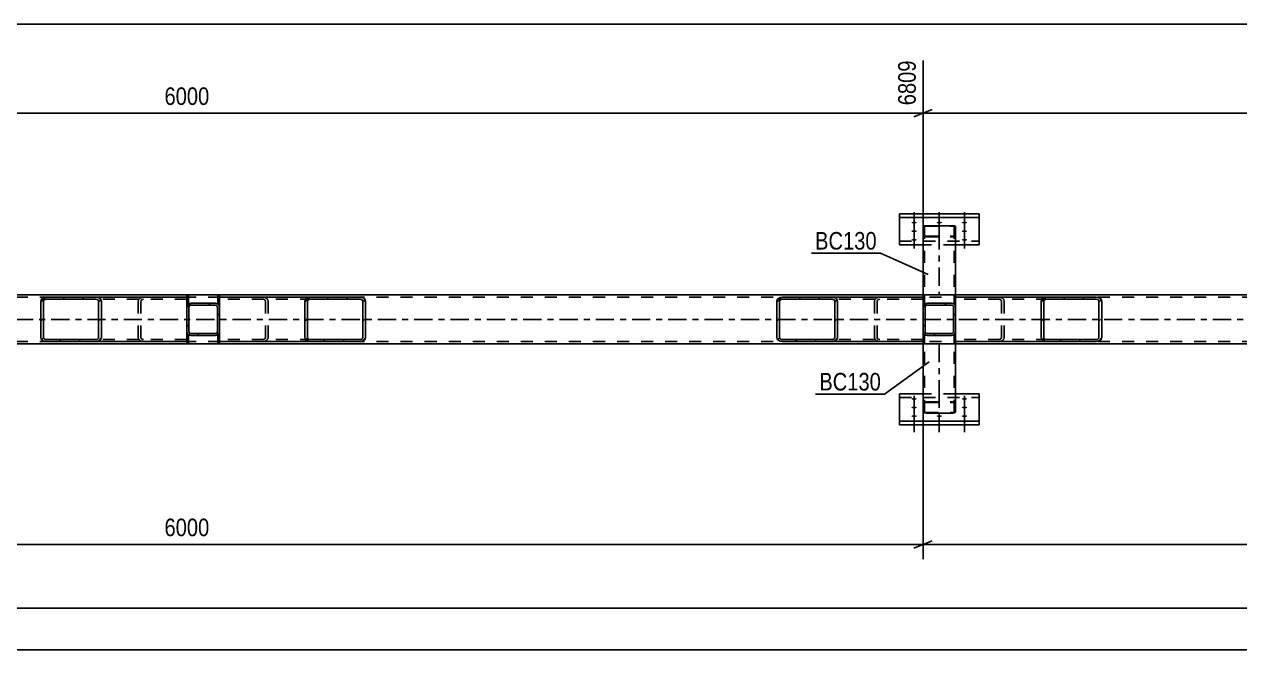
# Model space of a CAD drawing. Header units: millimetres. Extents: x -93 to 748, y -457 to 137.
# Drawn here: x 68.4 to 266.5, y -288.5 to -186.5 of the extents above; entities that cross this region are included whole.
import ezdxf

# ---------------------------------------------------------------- set-up
doc = ezdxf.new("R2010")
doc.units = ezdxf.units.MM
doc.linetypes.add('DXK_LINE_DOT2', pattern=[3.9198, 1.9599, -1.9599])
doc.linetypes.add('DXK_LINE_DOT3', pattern=[5.9187, 2.979, -0.9799, 0.9799, -0.9799])
doc.styles.add('Arial Narrow', font='ARIALN.TTF', dxfattribs={"height": 0.2})

# ---------------------------------------------------------------- blocks, each defined once
blk = doc.blocks.new('Part-761532223-5512 - 5498')
at = {"color": 7, "linetype": 'DXK_LINE_DOT2'}
for p, q in [((676.58, -231.01), (-57.42, -231.01)), ((676.58, -238.21), (-57.42, -238.21))]:
    blk.add_line(p, q, dxfattribs=at)
at = {"color": 2, "linetype": 'Continuous'}
for p, q in [((671.78, -230.61), (-52.62, -230.61)), ((671.78, -238.61), (-52.62, -238.61))]:
    blk.add_line(p, q, dxfattribs=at)
at = {"color": 7, "linetype": 'DXK_LINE_DOT3'}
blk.add_line((-57.42, -234.61), (676.58, -234.61), dxfattribs=at)
blk = doc.blocks.new('Part-761532223-5704 - 5498')
at = {"linetype": 'Continuous'}
h = blk.add_hatch(dxfattribs=at)
h.set_pattern_fill('', scale=0.7, style=0, pattern_type=0)
h.set_pattern_definition([(45, (99.8227, -237.201), (-1.57154, 1.57154), [])])
h.paths.add_polyline_path([(99.58, -237.25), (99.82, -237.2), (100.03, -237.06), (100.17, -236.85), (100.22, -236.61), (100.22, -232.61), (100.17, -232.36), (100.03, -232.16), (99.82, -232.02), (99.58, -231.97), (95.58, -231.97), (95.33, -232.02), (95.13, -232.16), (94.99, -232.36), (94.94, -232.61), (94.94, -236.61), (94.99, -236.85), (95.13, -237.06), (95.33, -237.2), (95.58, -237.25)])
h.paths.add_polyline_path([(95.46, -236.91), (95.35, -236.84), (95.28, -236.73), (95.26, -236.61), (95.26, -232.61), (95.28, -232.49), (95.35, -232.38), (95.46, -232.31), (95.58, -232.29), (99.58, -232.29), (99.7, -232.31), (99.8, -232.38), (99.87, -232.49), (99.9, -232.61), (99.9, -236.61), (99.87, -236.73), (99.8, -236.84), (99.7, -236.91), (99.58, -236.93), (95.58, -236.93)])
at = {"color": 7, "linetype": 'DXK_LINE_DOT2'}
for p, q in [((94.94, -232.61), (94.99, -232.36)), ((94.94, -236.61), (94.94, -232.61)), ((95.28, -232.49), (95.26, -232.61)), ((95.26, -236.61), (95.26, -232.61)), ((95.33, -232.02), (95.58, -231.97)), ((95.58, -232.29), (95.46, -232.31)), ((95.58, -231.97), (99.58, -231.97)), ((95.58, -232.29), (99.58, -232.29)), ((99.58, -231.97), (99.82, -232.02)), ((99.7, -232.31), (99.58, -232.29)), ((99.9, -232.61), (99.87, -232.49)), ((99.9, -236.61), (99.9, -232.61)), ((100.17, -232.36), (100.22, -232.61)), ((100.22, -236.61), (100.22, -232.61)), ((94.99, -236.85), (94.94, -236.61)), ((95.26, -236.61), (95.28, -236.73)), ((95.58, -237.25), (95.33, -237.2)), ((95.46, -236.91), (95.58, -236.93)), ((95.58, -236.93), (99.58, -236.93)), ((95.58, -237.25), (99.58, -237.25)), ((99.58, -236.93), (99.7, -236.91)), ((99.82, -237.2), (99.58, -237.25)), ((99.87, -236.73), (99.9, -236.61)), ((100.22, -236.61), (100.17, -236.85))]:
    blk.add_line(p, q, dxfattribs=at)
at = {"color": 2, "linetype": 'Continuous'}
for p, q in [((94.99, -232.36), (94.94, -232.61)), ((94.94, -236.61), (94.94, -232.61)), ((95.26, -232.61), (95.28, -232.49)), ((95.26, -236.61), (95.26, -232.61)), ((95.58, -231.97), (95.33, -232.02)), ((95.46, -232.31), (95.58, -232.29)), ((95.58, -231.97), (99.58, -231.97)), ((95.58, -232.29), (99.58, -232.29)), ((99.82, -232.02), (99.58, -231.97)), ((99.58, -232.29), (99.7, -232.31)), ((99.87, -232.49), (99.9, -232.61)), ((99.9, -236.61), (99.9, -232.61)), ((100.22, -232.61), (100.17, -232.36)), ((100.22, -236.61), (100.22, -232.61)), ((94.94, -236.61), (94.99, -236.85)), ((95.28, -236.73), (95.26, -236.61)), ((95.33, -237.2), (95.58, -237.25)), ((95.58, -236.93), (95.46, -236.91)), ((95.58, -236.93), (99.58, -236.93)), ((95.58, -237.25), (99.58, -237.25)), ((99.7, -236.91), (99.58, -236.93)), ((99.58, -237.25), (99.82, -237.2)), ((99.9, -236.61), (99.87, -236.73)), ((100.17, -236.85), (100.22, -236.61))]:
    blk.add_line(p, q, dxfattribs=at)
at = {"color": 7, "linetype": 'DXK_LINE_DOT2'}
for centre, radius, start, end in [((95.58, -232.61), 0.64, 112.5, 157.5), ((95.58, -232.61), 0.32, 112.5, 157.5), ((99.58, -232.61), 0.32, 22.5, 67.5), ((99.58, -232.61), 0.64, 22.5, 67.5), ((95.58, -236.61), 0.64, 202.5, 247.5), ((95.58, -236.61), 0.32, 202.5, 247.5), ((99.58, -236.61), 0.32, 292.5, 337.5), ((99.58, -236.61), 0.64, 292.5, 337.5)]:
    blk.add_arc(centre, radius, start, end, dxfattribs=at)
at = {"color": 2, "linetype": 'Continuous'}
for centre, radius, start, end in [((95.58, -232.61), 0.64, 112.5, 157.5), ((95.58, -232.61), 0.32, 112.5, 157.5), ((99.58, -232.61), 0.32, 22.5, 67.5), ((99.58, -232.61), 0.64, 22.5, 67.5), ((95.58, -236.61), 0.64, 202.5, 247.5), ((95.58, -236.61), 0.32, 202.5, 247.5), ((99.58, -236.61), 0.32, 292.5, 337.5), ((99.58, -236.61), 0.64, 292.5, 337.5)]:
    blk.add_arc(centre, radius, start, end, dxfattribs=at)
blk = doc.blocks.new('Part-761532223-5741 - 5498')
at = {"color": 2, "linetype": 'Continuous'}
for p, q in [((94.94, -231.97), (94.94, -230.77)), ((94.94, -230.77), (95.18, -230.77)), ((95.18, -230.77), (95.18, -231.97)), ((95.18, -231.97), (95.18, -230.77)), ((95.18, -231.97), (94.94, -231.97))]:
    blk.add_line(p, q, dxfattribs=at)
at = {"color": 7, "linetype": 'DXK_LINE_DOT2'}
for p, q in [((94.94, -231.97), (94.94, -230.77)), ((95.18, -230.77), (95.18, -230.77)), ((95.18, -231.97), (95.18, -231.97))]:
    blk.add_line(p, q, dxfattribs=at)
blk = doc.blocks.new('Part-761532223-5735 - 5498')
at = {"color": 2, "linetype": 'Continuous'}
for p, q in [((214.94, -231.97), (214.94, -230.77)), ((214.94, -230.77), (215.18, -230.77)), ((215.18, -230.77), (215.18, -231.97)), ((215.18, -231.97), (215.18, -230.77)), ((215.18, -231.97), (214.94, -231.97))]:
    blk.add_line(p, q, dxfattribs=at)
at = {"color": 7, "linetype": 'DXK_LINE_DOT2'}
for p, q in [((214.94, -231.97), (214.94, -230.77)), ((215.18, -230.77), (215.18, -230.77)), ((215.18, -231.97), (215.18, -231.97))]:
    blk.add_line(p, q, dxfattribs=at)
blk = doc.blocks.new('Part-761532223-5757 - 5498')
at = {"color": 2, "linetype": 'Continuous'}
for p, q in [((219.98, -230.77), (219.98, -230.77)), ((220.22, -230.77), (219.98, -230.77)), ((219.98, -231.97), (219.98, -230.77)), ((220.22, -230.77), (220.22, -230.77)), ((220.22, -230.77), (220.22, -231.97)), ((219.98, -231.97), (219.98, -231.97)), ((220.22, -231.97), (219.98, -231.97)), ((220.22, -231.97), (220.22, -231.97))]:
    blk.add_line(p, q, dxfattribs=at)
at = {"color": 7, "linetype": 'DXK_LINE_DOT2'}
for p, q in [((219.98, -231.97), (219.98, -230.77)), ((220.22, -230.77), (220.22, -231.97))]:
    blk.add_line(p, q, dxfattribs=at)
blk = doc.blocks.new('Part-761532223-5743 - 5498')
at = {"color": 2, "linetype": 'Continuous'}
for p, q in [((99.98, -237.25), (99.98, -237.25)), ((99.98, -238.45), (99.98, -237.25)), ((100.22, -237.25), (99.98, -237.25)), ((100.22, -237.25), (100.22, -237.25)), ((100.22, -237.25), (100.22, -238.45)), ((99.98, -238.45), (99.98, -238.45)), ((99.98, -238.45), (100.22, -238.45)), ((100.22, -238.45), (100.22, -238.45))]:
    blk.add_line(p, q, dxfattribs=at)
at = {"color": 7, "linetype": 'DXK_LINE_DOT2'}
for p, q in [((99.98, -238.45), (99.98, -237.25)), ((100.22, -238.45), (100.22, -237.25))]:
    blk.add_line(p, q, dxfattribs=at)
blk = doc.blocks.new('Part-761532223-5698 - 5498')
at = {"color": 2, "linetype": 'Continuous'}
for p, q in [((214.94, -249.72), (214.94, -238.61)), ((220.22, -238.61), (220.22, -249.72)), ((214.97, -249.78), (214.94, -249.72)), ((215.08, -249.84), (214.97, -249.78)), ((215.23, -249.87), (215.08, -249.84)), ((215.42, -249.89), (215.23, -249.87)), ((215.42, -249.89), (219.74, -249.89)), ((219.92, -249.87), (219.74, -249.89)), ((220.08, -249.84), (219.92, -249.87)), ((220.18, -249.78), (220.08, -249.84)), ((220.22, -249.72), (220.18, -249.78))]:
    blk.add_line(p, q, dxfattribs=at)
at = {"color": 7, "linetype": 'DXK_LINE_DOT2'}
for p, q in [((214.94, -238.61), (220.22, -238.61)), ((215.18, -249.72), (215.18, -238.61)), ((219.98, -249.72), (219.98, -238.61)), ((214.94, -248.24), (214.97, -248.18)), ((214.97, -248.18), (215.08, -248.13)), ((215.08, -248.13), (215.23, -248.09)), ((215.2, -248.21), (215.18, -248.24)), ((215.25, -248.19), (215.2, -248.21)), ((215.23, -248.09), (215.42, -248.08)), ((215.33, -248.17), (215.25, -248.19)), ((215.42, -248.16), (215.33, -248.17)), ((215.42, -248.08), (219.74, -248.08)), ((215.42, -248.16), (219.74, -248.16)), ((219.74, -248.08), (219.92, -248.09)), ((219.83, -248.17), (219.74, -248.16)), ((219.91, -248.19), (219.83, -248.17)), ((219.91, -248.19), (219.92, -248.19)), ((219.92, -248.09), (220.08, -248.13)), ((219.92, -248.19), (219.96, -248.21)), ((219.98, -248.24), (219.96, -248.21)), ((220.08, -248.13), (220.18, -248.18)), ((220.18, -248.18), (220.22, -248.24)), ((215.18, -249.72), (215.2, -249.75)), ((215.2, -249.75), (215.25, -249.78)), ((215.25, -249.78), (215.33, -249.8)), ((215.33, -249.8), (215.42, -249.8)), ((215.42, -249.8), (219.74, -249.8)), ((219.74, -249.8), (219.83, -249.8)), ((219.83, -249.8), (219.91, -249.78)), ((219.91, -249.78), (219.96, -249.75)), ((219.96, -249.75), (219.98, -249.72))]:
    blk.add_line(p, q, dxfattribs=at)
at = {"color": 7, "linetype": 'DXK_LINE_DOT3'}
blk.add_line((217.58, -238.61), (217.58, -248.98), dxfattribs=at)
blk = doc.blocks.new('Part-761532223-5634 - 5498')
at = {"color": 2, "linetype": 'Continuous'}
for p, q in [((211.08, -217.41), (224.08, -217.41)), ((211.08, -217.41), (211.08, -222.46)), ((224.08, -217.41), (224.08, -222.46)), ((211.08, -218.01), (224.08, -218.01)), ((214.94, -222.46), (211.08, -222.46)), ((224.08, -222.46), (220.22, -222.46))]:
    blk.add_line(p, q, dxfattribs=at)
at = {"color": 7, "linetype": 'DXK_LINE_DOT2'}
for p, q in [((211.08, -221.86), (224.08, -221.86)), ((214.97, -222.46), (214.94, -222.46)), ((220.22, -222.46), (214.97, -222.46))]:
    blk.add_line(p, q, dxfattribs=at)
blk = doc.blocks.new('Part-761532223-5641 - 5498')
at = {"color": 2, "linetype": 'Continuous'}
for p, q in [((211.08, -251.81), (211.08, -246.76)), ((214.94, -246.76), (211.08, -246.76)), ((224.08, -246.76), (220.22, -246.76)), ((224.08, -251.81), (224.08, -246.76)), ((211.08, -251.21), (224.08, -251.21)), ((211.08, -251.81), (224.08, -251.81))]:
    blk.add_line(p, q, dxfattribs=at)
at = {"color": 7, "linetype": 'DXK_LINE_DOT2'}
for p, q in [((211.08, -247.36), (224.08, -247.36)), ((214.97, -246.76), (214.94, -246.76)), ((220.22, -246.76), (214.97, -246.76))]:
    blk.add_line(p, q, dxfattribs=at)
blk = doc.blocks.new('Part-761532223-5663 - 5498')
at = {"color": 2, "linetype": 'Continuous'}
for p, q in [((214.94, -219.5), (214.97, -219.43)), ((214.94, -219.5), (214.94, -230.61)), ((214.97, -219.43), (215.08, -219.38)), ((215.08, -219.38), (215.23, -219.35)), ((215.23, -219.35), (215.42, -219.33)), ((215.42, -219.33), (219.74, -219.33)), ((219.74, -219.33), (219.92, -219.35)), ((219.92, -219.35), (220.08, -219.38)), ((220.08, -219.38), (220.18, -219.43)), ((220.18, -219.43), (220.22, -219.5)), ((220.22, -219.5), (220.22, -230.61))]:
    blk.add_line(p, q, dxfattribs=at)
at = {"color": 7, "linetype": 'DXK_LINE_DOT2'}
for p, q in [((215.2, -219.47), (215.18, -219.5)), ((215.18, -219.5), (215.18, -230.61)), ((215.25, -219.44), (215.2, -219.47)), ((215.33, -219.42), (215.25, -219.44)), ((215.42, -219.42), (215.33, -219.42)), ((215.42, -219.42), (219.74, -219.42)), ((219.83, -219.42), (219.74, -219.42)), ((219.91, -219.44), (219.83, -219.42)), ((219.96, -219.47), (219.91, -219.44)), ((219.98, -219.5), (219.96, -219.47)), ((219.98, -219.5), (219.98, -230.61)), ((214.97, -221.04), (214.94, -220.98)), ((215.08, -221.09), (214.97, -221.04)), ((215.23, -221.13), (215.08, -221.09)), ((215.18, -220.98), (215.2, -221.01)), ((215.2, -221.01), (215.25, -221.03)), ((215.42, -221.14), (215.23, -221.13)), ((215.25, -221.03), (215.33, -221.05)), ((215.33, -221.05), (215.42, -221.06)), ((215.42, -221.06), (219.74, -221.06)), ((215.42, -221.14), (219.74, -221.14)), ((219.74, -221.06), (219.83, -221.05)), ((219.92, -221.13), (219.74, -221.14)), ((219.83, -221.05), (219.91, -221.03)), ((219.91, -221.03), (219.92, -221.03)), ((219.92, -221.03), (219.96, -221.01)), ((220.08, -221.09), (219.92, -221.13)), ((219.96, -221.01), (219.98, -220.98)), ((220.18, -221.04), (220.08, -221.09)), ((220.22, -220.98), (220.18, -221.04)), ((220.22, -230.61), (214.94, -230.61))]:
    blk.add_line(p, q, dxfattribs=at)
at = {"color": 7, "linetype": 'DXK_LINE_DOT3'}
blk.add_line((217.58, -220.24), (217.58, -230.61), dxfattribs=at)
blk = doc.blocks.new('Part-761532223-5687 - 5498')
at = {"linetype": 'Continuous'}
h = blk.add_hatch(dxfattribs=at)
h.set_pattern_fill('', scale=0.7, style=0, pattern_type=0)
h.set_pattern_definition([(45, (200.449, -238.161), (-1.57154, 1.57154), [])])
h.paths.add_polyline_path([(200.11, -238.21), (200.45, -238.16), (200.73, -238.02), (200.92, -237.81), (200.99, -237.57), (200.99, -231.65), (200.92, -231.4), (200.73, -231.2), (200.45, -231.06), (200.11, -231.01), (191.99, -231.01), (191.65, -231.06), (191.36, -231.2), (191.17, -231.4), (191.11, -231.65), (191.11, -237.57), (191.17, -237.81), (191.36, -238.02), (191.65, -238.16), (191.99, -238.21)])
h.paths.add_polyline_path([(191.82, -237.87), (191.68, -237.8), (191.58, -237.69), (191.55, -237.57), (191.55, -231.65), (191.58, -231.53), (191.68, -231.42), (191.82, -231.35), (191.99, -231.33), (200.11, -231.33), (200.28, -231.35), (200.42, -231.42), (200.52, -231.53), (200.55, -231.65), (200.55, -237.57), (200.52, -237.69), (200.42, -237.8), (200.28, -237.87), (200.11, -237.89), (191.99, -237.89)])
at = {"color": 2, "linetype": 'Continuous'}
for p, q in [((191.17, -231.4), (191.11, -231.65)), ((191.11, -237.57), (191.11, -231.65)), ((191.55, -231.65), (191.58, -231.53)), ((191.55, -237.57), (191.55, -231.65)), ((191.99, -231.01), (191.65, -231.06)), ((191.82, -231.35), (191.99, -231.33)), ((191.99, -231.01), (200.11, -231.01)), ((191.99, -231.33), (200.11, -231.33)), ((200.11, -231.01), (214.94, -231.01)), ((200.45, -231.06), (200.11, -231.01)), ((200.11, -231.33), (200.28, -231.35)), ((200.52, -231.53), (200.55, -231.65)), ((200.55, -237.57), (200.55, -231.65)), ((200.99, -231.65), (200.92, -231.4)), ((200.99, -237.57), (200.99, -231.65)), ((214.94, -231.97), (214.94, -232.61)), ((191.11, -237.57), (191.17, -237.81)), ((191.58, -237.69), (191.55, -237.57)), ((200.55, -237.57), (200.52, -237.69)), ((200.92, -237.81), (200.99, -237.57)), ((214.94, -236.61), (214.94, -237.25)), ((191.65, -238.16), (191.99, -238.21)), ((191.99, -237.89), (191.82, -237.87)), ((191.99, -237.89), (200.11, -237.89)), ((191.99, -238.21), (200.11, -238.21)), ((200.28, -237.87), (200.11, -237.89)), ((200.11, -238.21), (200.45, -238.16)), ((214.94, -238.21), (200.11, -238.21))]:
    blk.add_line(p, q, dxfattribs=at)
at = {"color": 7, "linetype": 'DXK_LINE_DOT2'}
for p, q in [((200.11, -231.01), (191.99, -231.01)), ((214.94, -231.33), (191.99, -231.33)), ((206.99, -231.65), (207.06, -231.4)), ((206.99, -237.57), (206.99, -231.65)), ((207.47, -231.53), (207.43, -231.65)), ((207.43, -237.57), (207.43, -231.65)), ((207.54, -231.06), (207.87, -231.01)), ((207.87, -231.33), (207.7, -231.35)), ((214.94, -231.01), (214.94, -231.97)), ((214.94, -232.61), (214.94, -236.61)), ((207.06, -237.81), (206.99, -237.57)), ((207.43, -237.57), (207.47, -237.69)), ((214.94, -237.57), (214.94, -237.25)), ((214.94, -238.21), (214.94, -237.57)), ((214.94, -237.89), (191.99, -237.89)), ((200.11, -238.21), (191.99, -238.21)), ((207.87, -238.21), (207.54, -238.16)), ((207.7, -237.87), (207.87, -237.89))]:
    blk.add_line(p, q, dxfattribs=at)
at = {"color": 2, "linetype": 'Continuous'}
for centre, radius, start, end in [((191.85, -231.83), 0.802, 104.5547, 147.5896), ((191.92, -231.74), 0.401, 104.5547, 147.5896), ((200.18, -231.74), 0.401, 32.4104, 75.4453), ((200.25, -231.83), 0.802, 32.4104, 75.4453), ((191.92, -237.48), 0.401, 212.4104, 255.4453), ((200.18, -237.48), 0.401, 284.5547, 327.5896), ((191.85, -237.38), 0.802, 212.4104, 255.4453), ((200.25, -237.38), 0.802, 284.5547, 327.5896)]:
    blk.add_arc(centre, radius, start, end, dxfattribs=at)
at = {"color": 7, "linetype": 'DXK_LINE_DOT2'}
for centre, radius, start, end in [((207.74, -231.83), 0.802, 104.5547, 147.5896), ((207.8, -231.74), 0.401, 104.5547, 147.5896), ((207.8, -237.48), 0.401, 212.4104, 255.4453), ((207.74, -237.38), 0.802, 212.4104, 255.4453)]:
    blk.add_arc(centre, radius, start, end, dxfattribs=at)
blk = doc.blocks.new('Part-761532223-5688 - 5498')
at = {"linetype": 'Continuous'}
h = blk.add_hatch(dxfattribs=at)
h.set_pattern_fill('', scale=0.7, style=0, pattern_type=0)
h.set_pattern_definition([(45, (80.449, -238.161), (-1.57154, 1.57154), [])])
h.paths.add_polyline_path([(80.11, -238.21), (80.45, -238.16), (80.73, -238.02), (80.92, -237.81), (80.99, -237.57), (80.99, -231.65), (80.92, -231.4), (80.73, -231.2), (80.45, -231.06), (80.11, -231.01), (71.99, -231.01), (71.65, -231.06), (71.36, -231.2), (71.17, -231.4), (71.11, -231.65), (71.11, -237.57), (71.17, -237.81), (71.36, -238.02), (71.65, -238.16), (71.99, -238.21)])
h.paths.add_polyline_path([(71.82, -237.87), (71.68, -237.8), (71.58, -237.69), (71.55, -237.57), (71.55, -231.65), (71.58, -231.53), (71.68, -231.42), (71.82, -231.35), (71.99, -231.33), (80.11, -231.33), (80.28, -231.35), (80.42, -231.42), (80.52, -231.53), (80.55, -231.65), (80.55, -237.57), (80.52, -237.69), (80.42, -237.8), (80.28, -237.87), (80.11, -237.89), (71.99, -237.89)])
at = {"color": 2, "linetype": 'Continuous'}
for p, q in [((71.17, -231.4), (71.11, -231.65)), ((71.11, -237.57), (71.11, -231.65)), ((71.55, -231.65), (71.58, -231.53)), ((71.55, -237.57), (71.55, -231.65)), ((71.99, -231.01), (71.65, -231.06)), ((71.82, -231.35), (71.99, -231.33)), ((71.99, -231.01), (80.11, -231.01)), ((71.99, -231.33), (80.11, -231.33)), ((80.11, -231.01), (94.94, -231.01)), ((80.45, -231.06), (80.11, -231.01)), ((80.11, -231.33), (80.28, -231.35)), ((80.52, -231.53), (80.55, -231.65)), ((80.55, -237.57), (80.55, -231.65)), ((80.99, -231.65), (80.92, -231.4)), ((80.99, -237.57), (80.99, -231.65)), ((94.94, -231.97), (94.94, -232.61)), ((71.11, -237.57), (71.17, -237.81)), ((71.58, -237.69), (71.55, -237.57)), ((80.55, -237.57), (80.52, -237.69)), ((80.92, -237.81), (80.99, -237.57)), ((94.94, -237.25), (94.94, -236.61)), ((71.65, -238.16), (71.99, -238.21)), ((71.99, -237.89), (71.82, -237.87)), ((71.99, -237.89), (80.11, -237.89)), ((71.99, -238.21), (80.11, -238.21)), ((80.28, -237.87), (80.11, -237.89)), ((80.11, -238.21), (80.45, -238.16)), ((94.94, -238.21), (80.11, -238.21))]:
    blk.add_line(p, q, dxfattribs=at)
at = {"color": 7, "linetype": 'DXK_LINE_DOT2'}
for p, q in [((80.11, -231.01), (71.99, -231.01)), ((94.94, -231.33), (71.99, -231.33)), ((86.99, -231.65), (87.06, -231.4)), ((86.99, -237.57), (86.99, -231.65)), ((87.47, -231.53), (87.43, -231.65)), ((87.43, -237.57), (87.43, -231.65)), ((87.54, -231.06), (87.87, -231.01)), ((87.87, -231.33), (87.7, -231.35)), ((94.94, -231.01), (94.94, -231.97)), ((94.94, -236.61), (94.94, -232.61)), ((87.06, -237.81), (86.99, -237.57)), ((87.43, -237.57), (87.47, -237.69)), ((94.94, -237.57), (94.94, -237.25)), ((94.94, -238.21), (94.94, -237.57)), ((94.94, -237.89), (71.99, -237.89)), ((80.11, -238.21), (71.99, -238.21)), ((87.87, -238.21), (87.54, -238.16)), ((87.7, -237.87), (87.87, -237.89))]:
    blk.add_line(p, q, dxfattribs=at)
at = {"color": 2, "linetype": 'Continuous'}
for centre, radius, start, end in [((71.85, -231.83), 0.802, 104.5547, 147.5896), ((71.92, -231.74), 0.401, 104.5547, 147.5896), ((80.18, -231.74), 0.401, 32.4104, 75.4453), ((80.25, -231.83), 0.802, 32.4104, 75.4453), ((71.92, -237.48), 0.401, 212.4104, 255.4453), ((80.18, -237.48), 0.401, 284.5547, 327.5896), ((71.85, -237.38), 0.802, 212.4104, 255.4453), ((80.25, -237.38), 0.802, 284.5547, 327.5896)]:
    blk.add_arc(centre, radius, start, end, dxfattribs=at)
at = {"color": 7, "linetype": 'DXK_LINE_DOT2'}
for centre, radius, start, end in [((87.74, -231.83), 0.802, 104.5547, 147.5896), ((87.8, -231.74), 0.401, 104.5547, 147.5896), ((87.8, -237.48), 0.401, 212.4104, 255.4453), ((87.74, -237.38), 0.802, 212.4104, 255.4453)]:
    blk.add_arc(centre, radius, start, end, dxfattribs=at)
blk = doc.blocks.new('Part-761532223-5703 - 5498')
at = {"linetype": 'Continuous'}
h = blk.add_hatch(dxfattribs=at)
h.set_pattern_fill('', scale=0.7, style=0, pattern_type=0)
h.set_pattern_definition([(45, (219.8227, -237.201), (-1.57154, 1.57154), [])])
h.paths.add_polyline_path([(219.58, -237.25), (219.82, -237.2), (220.03, -237.06), (220.17, -236.85), (220.22, -236.61), (220.22, -232.61), (220.17, -232.36), (220.03, -232.16), (219.82, -232.02), (219.58, -231.97), (215.58, -231.97), (215.33, -232.02), (215.13, -232.16), (214.99, -232.36), (214.94, -232.61), (214.94, -236.61), (214.99, -236.85), (215.13, -237.06), (215.33, -237.2), (215.58, -237.25)])
h.paths.add_polyline_path([(215.46, -236.91), (215.35, -236.84), (215.28, -236.73), (215.26, -236.61), (215.26, -232.61), (215.28, -232.49), (215.35, -232.38), (215.46, -232.31), (215.58, -232.29), (219.58, -232.29), (219.7, -232.31), (219.8, -232.38), (219.87, -232.49), (219.9, -232.61), (219.9, -236.61), (219.87, -236.73), (219.8, -236.84), (219.7, -236.91), (219.58, -236.93), (215.58, -236.93)])
at = {"color": 7, "linetype": 'DXK_LINE_DOT2'}
for p, q in [((214.94, -232.61), (214.99, -232.36)), ((214.94, -236.61), (214.94, -232.61)), ((215.28, -232.49), (215.26, -232.61)), ((215.26, -236.61), (215.26, -232.61)), ((215.33, -232.02), (215.58, -231.97)), ((215.58, -232.29), (215.46, -232.31)), ((215.58, -231.97), (219.58, -231.97)), ((215.58, -232.29), (219.58, -232.29)), ((219.58, -231.97), (219.82, -232.02)), ((219.7, -232.31), (219.58, -232.29)), ((219.9, -232.61), (219.87, -232.49)), ((219.9, -236.61), (219.9, -232.61)), ((220.17, -232.36), (220.22, -232.61)), ((220.22, -236.61), (220.22, -232.61)), ((214.99, -236.85), (214.94, -236.61)), ((215.26, -236.61), (215.28, -236.73)), ((215.58, -237.25), (215.33, -237.2)), ((215.46, -236.91), (215.58, -236.93)), ((215.58, -236.93), (219.58, -236.93)), ((215.58, -237.25), (219.58, -237.25)), ((219.58, -236.93), (219.7, -236.91)), ((219.82, -237.2), (219.58, -237.25)), ((219.87, -236.73), (219.9, -236.61)), ((220.22, -236.61), (220.17, -236.85))]:
    blk.add_line(p, q, dxfattribs=at)
at = {"color": 2, "linetype": 'Continuous'}
for p, q in [((214.99, -232.36), (214.94, -232.61)), ((214.94, -236.61), (214.94, -232.61)), ((215.26, -232.61), (215.28, -232.49)), ((215.26, -236.61), (215.26, -232.61)), ((215.58, -231.97), (215.33, -232.02)), ((215.46, -232.31), (215.58, -232.29)), ((215.58, -231.97), (219.58, -231.97)), ((215.58, -232.29), (219.58, -232.29)), ((219.82, -232.02), (219.58, -231.97)), ((219.58, -232.29), (219.7, -232.31)), ((219.87, -232.49), (219.9, -232.61)), ((219.9, -236.61), (219.9, -232.61)), ((220.22, -232.61), (220.17, -232.36)), ((220.22, -236.61), (220.22, -232.61)), ((214.94, -236.61), (214.99, -236.85)), ((215.28, -236.73), (215.26, -236.61)), ((215.33, -237.2), (215.58, -237.25)), ((215.58, -236.93), (215.46, -236.91)), ((215.58, -236.93), (219.58, -236.93)), ((215.58, -237.25), (219.58, -237.25)), ((219.7, -236.91), (219.58, -236.93)), ((219.58, -237.25), (219.82, -237.2)), ((219.9, -236.61), (219.87, -236.73)), ((220.17, -236.85), (220.22, -236.61))]:
    blk.add_line(p, q, dxfattribs=at)
at = {"color": 7, "linetype": 'DXK_LINE_DOT2'}
for centre, radius, start, end in [((215.58, -232.61), 0.64, 112.5, 157.5), ((215.58, -232.61), 0.32, 112.5, 157.5), ((219.58, -232.61), 0.32, 22.5, 67.5), ((219.58, -232.61), 0.64, 22.5, 67.5), ((215.58, -236.61), 0.64, 202.5, 247.5), ((215.58, -236.61), 0.32, 202.5, 247.5), ((219.58, -236.61), 0.32, 292.5, 337.5), ((219.58, -236.61), 0.64, 292.5, 337.5)]:
    blk.add_arc(centre, radius, start, end, dxfattribs=at)
at = {"color": 2, "linetype": 'Continuous'}
for centre, radius, start, end in [((215.58, -232.61), 0.64, 112.5, 157.5), ((215.58, -232.61), 0.32, 112.5, 157.5), ((219.58, -232.61), 0.32, 22.5, 67.5), ((219.58, -232.61), 0.64, 22.5, 67.5), ((215.58, -236.61), 0.64, 202.5, 247.5), ((215.58, -236.61), 0.32, 202.5, 247.5), ((219.58, -236.61), 0.32, 292.5, 337.5), ((219.58, -236.61), 0.64, 292.5, 337.5)]:
    blk.add_arc(centre, radius, start, end, dxfattribs=at)
blk = doc.blocks.new('Part-761532223-5712 - 5498')
at = {"linetype": 'Continuous'}
h = blk.add_hatch(dxfattribs=at)
h.set_pattern_fill('', scale=0.7, style=0, pattern_type=0)
h.set_pattern_definition([(45, (243.5056, -238.161), (-1.57154, 1.57154), [])])
h.paths.add_polyline_path([(243.17, -238.21), (243.51, -238.16), (243.79, -238.02), (243.98, -237.81), (244.05, -237.57), (244.05, -231.65), (243.98, -231.4), (243.79, -231.2), (243.51, -231.06), (243.17, -231.01), (235.04, -231.01), (234.71, -231.06), (234.42, -231.2), (234.23, -231.4), (234.16, -231.65), (234.16, -237.57), (234.23, -237.81), (234.42, -238.02), (234.71, -238.16), (235.04, -238.21)])
h.paths.add_polyline_path([(234.87, -237.87), (234.73, -237.8), (234.64, -237.69), (234.6, -237.57), (234.6, -231.65), (234.64, -231.53), (234.73, -231.42), (234.87, -231.35), (235.04, -231.33), (243.17, -231.33), (243.34, -231.35), (243.48, -231.42), (243.58, -231.53), (243.61, -231.65), (243.61, -237.57), (243.58, -237.69), (243.48, -237.8), (243.34, -237.87), (243.17, -237.89), (235.04, -237.89)])
at = {"color": 2, "linetype": 'Continuous'}
for p, q in [((235.04, -231.01), (220.22, -231.01)), ((234.23, -231.4), (234.16, -231.65)), ((234.16, -237.57), (234.16, -231.65)), ((234.6, -231.65), (234.64, -231.53)), ((234.6, -237.57), (234.6, -231.65)), ((235.04, -231.01), (234.71, -231.06)), ((234.87, -231.35), (235.04, -231.33)), ((235.04, -231.01), (243.17, -231.01)), ((235.04, -231.33), (243.17, -231.33)), ((243.51, -231.06), (243.17, -231.01)), ((243.17, -231.33), (243.34, -231.35)), ((243.58, -231.53), (243.61, -231.65)), ((243.61, -237.57), (243.61, -231.65)), ((244.05, -231.65), (243.98, -231.4)), ((244.05, -237.57), (244.05, -231.65)), ((220.22, -231.97), (220.22, -232.61)), ((220.22, -237.25), (220.22, -236.61)), ((234.16, -237.57), (234.23, -237.81)), ((234.64, -237.69), (234.6, -237.57)), ((243.61, -237.57), (243.58, -237.69)), ((243.98, -237.81), (244.05, -237.57)), ((235.04, -238.21), (220.22, -238.21)), ((234.71, -238.16), (235.04, -238.21)), ((235.04, -237.89), (234.87, -237.87)), ((235.04, -237.89), (243.17, -237.89)), ((235.04, -238.21), (243.17, -238.21)), ((243.34, -237.87), (243.17, -237.89)), ((243.17, -238.21), (243.51, -238.16))]:
    blk.add_line(p, q, dxfattribs=at)
at = {"color": 7, "linetype": 'DXK_LINE_DOT2'}
for p, q in [((220.22, -231.01), (220.22, -231.97)), ((243.17, -231.33), (220.22, -231.33)), ((227.28, -231.01), (227.62, -231.06)), ((227.45, -231.35), (227.28, -231.33)), ((227.72, -231.65), (227.69, -231.53)), ((227.72, -237.57), (227.72, -231.65)), ((228.1, -231.4), (228.16, -231.65)), ((228.16, -237.57), (228.16, -231.65)), ((243.17, -231.01), (235.04, -231.01)), ((220.22, -232.61), (220.22, -236.61)), ((220.22, -237.57), (220.22, -237.25)), ((220.22, -238.21), (220.22, -237.57)), ((227.69, -237.69), (227.72, -237.57)), ((228.16, -237.57), (228.1, -237.81)), ((243.17, -237.89), (220.22, -237.89)), ((227.28, -237.89), (227.45, -237.87)), ((227.62, -238.16), (227.28, -238.21)), ((243.17, -238.21), (235.04, -238.21))]:
    blk.add_line(p, q, dxfattribs=at)
for centre, radius, start, end in [((227.35, -231.74), 0.401, 32.4104, 75.4453), ((227.42, -231.83), 0.802, 32.4104, 75.4453), ((227.35, -237.48), 0.401, 284.5547, 327.5896), ((227.42, -237.38), 0.802, 284.5547, 327.5896)]:
    blk.add_arc(centre, radius, start, end, dxfattribs=at)
at = {"color": 2, "linetype": 'Continuous'}
for centre, radius, start, end in [((234.91, -231.83), 0.802, 104.5547, 147.5896), ((234.98, -231.74), 0.401, 104.5547, 147.5896), ((243.24, -231.74), 0.401, 32.4104, 75.4453), ((243.3, -231.83), 0.802, 32.4104, 75.4453), ((234.98, -237.48), 0.401, 212.4104, 255.4453), ((243.24, -237.48), 0.401, 284.5547, 327.5896), ((234.91, -237.38), 0.802, 212.4104, 255.4453), ((243.3, -237.38), 0.802, 284.5547, 327.5896)]:
    blk.add_arc(centre, radius, start, end, dxfattribs=at)
blk = doc.blocks.new('Part-761532223-5713 - 5498')
at = {"linetype": 'Continuous'}
h = blk.add_hatch(dxfattribs=at)
h.set_pattern_fill('', scale=0.7, style=0, pattern_type=0)
h.set_pattern_definition([(45, (123.5056, -238.161), (-1.57154, 1.57154), [])])
h.paths.add_polyline_path([(123.17, -238.21), (123.51, -238.16), (123.79, -238.02), (123.98, -237.81), (124.05, -237.57), (124.05, -231.65), (123.98, -231.4), (123.79, -231.2), (123.51, -231.06), (123.17, -231.01), (115.04, -231.01), (114.71, -231.06), (114.42, -231.2), (114.23, -231.4), (114.16, -231.65), (114.16, -237.57), (114.23, -237.81), (114.42, -238.02), (114.71, -238.16), (115.04, -238.21)])
h.paths.add_polyline_path([(114.87, -237.87), (114.73, -237.8), (114.64, -237.69), (114.6, -237.57), (114.6, -231.65), (114.64, -231.53), (114.73, -231.42), (114.87, -231.35), (115.04, -231.33), (123.17, -231.33), (123.34, -231.35), (123.48, -231.42), (123.58, -231.53), (123.61, -231.65), (123.61, -237.57), (123.58, -237.69), (123.48, -237.8), (123.34, -237.87), (123.17, -237.89), (115.04, -237.89)])
at = {"color": 2, "linetype": 'Continuous'}
for p, q in [((115.04, -231.01), (100.22, -231.01)), ((114.23, -231.4), (114.16, -231.65)), ((114.16, -237.57), (114.16, -231.65)), ((114.6, -231.65), (114.64, -231.53)), ((114.6, -237.57), (114.6, -231.65)), ((115.04, -231.01), (114.71, -231.06)), ((114.87, -231.35), (115.04, -231.33)), ((115.04, -231.01), (123.17, -231.01)), ((115.04, -231.33), (123.17, -231.33)), ((123.51, -231.06), (123.17, -231.01)), ((123.17, -231.33), (123.34, -231.35)), ((123.58, -231.53), (123.61, -231.65)), ((123.61, -237.57), (123.61, -231.65)), ((124.05, -231.65), (123.98, -231.4)), ((124.05, -237.57), (124.05, -231.65)), ((100.22, -231.97), (100.22, -232.61)), ((100.22, -237.25), (100.22, -236.61)), ((114.16, -237.57), (114.23, -237.81)), ((114.64, -237.69), (114.6, -237.57)), ((123.61, -237.57), (123.58, -237.69)), ((123.98, -237.81), (124.05, -237.57)), ((115.04, -238.21), (100.22, -238.21)), ((114.71, -238.16), (115.04, -238.21)), ((115.04, -237.89), (114.87, -237.87)), ((115.04, -237.89), (123.17, -237.89)), ((115.04, -238.21), (123.17, -238.21)), ((123.34, -237.87), (123.17, -237.89)), ((123.17, -238.21), (123.51, -238.16))]:
    blk.add_line(p, q, dxfattribs=at)
at = {"color": 7, "linetype": 'DXK_LINE_DOT2'}
for p, q in [((100.22, -231.01), (100.22, -231.97)), ((123.17, -231.33), (100.22, -231.33)), ((107.28, -231.01), (107.62, -231.06)), ((107.45, -231.35), (107.28, -231.33)), ((107.72, -231.65), (107.69, -231.53)), ((107.72, -237.57), (107.72, -231.65)), ((108.1, -231.4), (108.16, -231.65)), ((108.16, -237.57), (108.16, -231.65)), ((123.17, -231.01), (115.04, -231.01)), ((100.22, -232.61), (100.22, -236.61)), ((100.22, -237.57), (100.22, -237.25)), ((100.22, -238.21), (100.22, -237.57)), ((107.69, -237.69), (107.72, -237.57)), ((108.16, -237.57), (108.1, -237.81)), ((123.17, -237.89), (100.22, -237.89)), ((107.28, -237.89), (107.45, -237.87)), ((107.62, -238.16), (107.28, -238.21)), ((123.17, -238.21), (115.04, -238.21))]:
    blk.add_line(p, q, dxfattribs=at)
for centre, radius, start, end in [((107.35, -231.74), 0.401, 32.4104, 75.4453), ((107.42, -231.83), 0.802, 32.4104, 75.4453), ((107.35, -237.48), 0.401, 284.5547, 327.5896), ((107.42, -237.38), 0.802, 284.5547, 327.5896)]:
    blk.add_arc(centre, radius, start, end, dxfattribs=at)
at = {"color": 2, "linetype": 'Continuous'}
for centre, radius, start, end in [((114.91, -231.83), 0.802, 104.5547, 147.5896), ((114.98, -231.74), 0.401, 104.5547, 147.5896), ((123.24, -231.74), 0.401, 32.4104, 75.4453), ((123.3, -231.83), 0.802, 32.4104, 75.4453), ((114.98, -237.48), 0.401, 212.4104, 255.4453), ((123.24, -237.48), 0.401, 284.5547, 327.5896), ((114.91, -237.38), 0.802, 212.4104, 255.4453), ((123.3, -237.38), 0.802, 284.5547, 327.5896)]:
    blk.add_arc(centre, radius, start, end, dxfattribs=at)
blk = doc.blocks.new('Bolt-761532223-5717 - 5498')
at = {"linetype": 'Continuous'}
for points in [[(213.48, -218.68), (213.57, -218.69), (213.66, -218.7), (213.74, -218.71), (213.8, -218.73), (213.86, -218.76), (213.9, -218.79), (213.91, -218.82), (213.91, -218.85), (213.9, -218.88), (213.86, -218.91), (213.8, -218.93), (213.74, -218.96), (213.66, -218.97), (213.57, -218.98), (213.48, -218.98), (213.39, -218.98), (213.3, -218.97), (213.22, -218.96), (213.15, -218.93), (213.1, -218.91), (213.06, -218.88), (213.04, -218.85), (213.04, -218.82), (213.06, -218.79), (213.1, -218.76), (213.15, -218.73), (213.22, -218.71), (213.3, -218.7), (213.39, -218.69)], [(217.58, -218.68), (217.67, -218.69), (217.76, -218.7), (217.84, -218.71), (217.9, -218.73), (217.96, -218.76), (218, -218.79), (218.01, -218.82), (218.01, -218.85), (218, -218.88), (217.96, -218.91), (217.9, -218.93), (217.84, -218.96), (217.76, -218.97), (217.67, -218.98), (217.58, -218.98), (217.49, -218.98), (217.4, -218.97), (217.32, -218.96), (217.25, -218.93), (217.2, -218.91), (217.16, -218.88), (217.14, -218.85), (217.14, -218.82), (217.16, -218.79), (217.2, -218.76), (217.25, -218.73), (217.32, -218.71), (217.4, -218.7), (217.49, -218.69)], [(221.68, -218.68), (221.77, -218.69), (221.86, -218.7), (221.94, -218.71), (222, -218.73), (222.06, -218.76), (222.1, -218.79), (222.11, -218.82), (222.11, -218.85), (222.1, -218.88), (222.06, -218.91), (222, -218.93), (221.94, -218.96), (221.86, -218.97), (221.77, -218.98), (221.68, -218.98), (221.59, -218.98), (221.5, -218.97), (221.42, -218.96), (221.35, -218.93), (221.3, -218.91), (221.26, -218.88), (221.24, -218.85), (221.24, -218.82), (221.26, -218.79), (221.3, -218.76), (221.35, -218.73), (221.42, -218.71), (221.5, -218.7), (221.59, -218.69)], [(213.48, -220.09), (213.57, -220.09), (213.66, -220.1), (213.74, -220.11), (213.8, -220.14), (213.86, -220.16), (213.9, -220.19), (213.91, -220.22), (213.91, -220.25), (213.9, -220.28), (213.86, -220.31), (213.8, -220.34), (213.74, -220.36), (213.66, -220.37), (213.57, -220.38), (213.48, -220.39), (213.39, -220.38), (213.3, -220.37), (213.22, -220.36), (213.15, -220.34), (213.1, -220.31), (213.06, -220.28), (213.04, -220.25), (213.04, -220.22), (213.06, -220.19), (213.1, -220.16), (213.15, -220.14), (213.22, -220.11), (213.3, -220.1), (213.39, -220.09)], [(213.48, -221.49), (213.57, -221.49), (213.66, -221.5), (213.74, -221.52), (213.8, -221.54), (213.86, -221.56), (213.9, -221.59), (213.91, -221.62), (213.91, -221.65), (213.9, -221.69), (213.86, -221.71), (213.8, -221.74), (213.74, -221.76), (213.66, -221.78), (213.57, -221.79), (213.48, -221.79), (213.39, -221.79), (213.3, -221.78), (213.22, -221.76), (213.15, -221.74), (213.1, -221.71), (213.06, -221.69), (213.04, -221.65), (213.04, -221.62), (213.06, -221.59), (213.1, -221.56), (213.15, -221.54), (213.22, -221.52), (213.3, -221.5), (213.39, -221.49)], [(221.68, -220.09), (221.77, -220.09), (221.86, -220.1), (221.94, -220.11), (222, -220.14), (222.06, -220.16), (222.1, -220.19), (222.11, -220.22), (222.11, -220.25), (222.1, -220.28), (222.06, -220.31), (222, -220.34), (221.94, -220.36), (221.86, -220.37), (221.77, -220.38), (221.68, -220.39), (221.59, -220.38), (221.5, -220.37), (221.42, -220.36), (221.35, -220.34), (221.3, -220.31), (221.26, -220.28), (221.24, -220.25), (221.24, -220.22), (221.26, -220.19), (221.3, -220.16), (221.35, -220.14), (221.42, -220.11), (221.5, -220.1), (221.59, -220.09)], [(221.68, -221.49), (221.77, -221.49), (221.86, -221.5), (221.94, -221.52), (222, -221.54), (222.06, -221.56), (222.1, -221.59), (222.11, -221.62), (222.11, -221.65), (222.1, -221.69), (222.06, -221.71), (222, -221.74), (221.94, -221.76), (221.86, -221.78), (221.77, -221.79), (221.68, -221.79), (221.59, -221.79), (221.5, -221.78), (221.42, -221.76), (221.35, -221.74), (221.3, -221.71), (221.26, -221.69), (221.24, -221.65), (221.24, -221.62), (221.26, -221.59), (221.3, -221.56), (221.35, -221.54), (221.42, -221.52), (221.5, -221.5), (221.59, -221.49)]]:
    blk.add_hatch(color=1, dxfattribs=at).paths.add_polyline_path(points)
at = {"color": 1, "linetype": 'Continuous'}
for p, q in [((213.48, -217.14), (213.48, -220.26)), ((217.58, -217.14), (217.58, -220.26)), ((221.68, -217.14), (221.68, -220.26)), ((213.48, -218.54), (213.48, -221.66)), ((221.68, -218.54), (221.68, -221.66)), ((213.48, -219.95), (213.48, -223.07)), ((221.68, -219.95), (221.68, -223.07))]:
    blk.add_line(p, q, dxfattribs=at)
at = {"color": 1, "linetype": 'DXK_LINE_DOT2'}
blk.add_line((217.58, -219.95), (217.58, -223.07), dxfattribs=at)
blk = doc.blocks.new('Bolt-761532223-5722 - 5498')
at = {"linetype": 'Continuous'}
for points in [[(213.48, -247.73), (213.39, -247.73), (213.3, -247.72), (213.22, -247.7), (213.15, -247.68), (213.1, -247.66), (213.06, -247.63), (213.04, -247.6), (213.04, -247.56), (213.06, -247.53), (213.1, -247.51), (213.15, -247.48), (213.22, -247.46), (213.3, -247.44), (213.39, -247.43), (213.48, -247.43), (213.57, -247.43), (213.66, -247.44), (213.74, -247.46), (213.8, -247.48), (213.86, -247.51), (213.9, -247.53), (213.91, -247.56), (213.91, -247.6), (213.9, -247.63), (213.86, -247.66), (213.8, -247.68), (213.74, -247.7), (213.66, -247.72), (213.57, -247.73)], [(221.68, -247.73), (221.59, -247.73), (221.5, -247.72), (221.42, -247.7), (221.35, -247.68), (221.3, -247.66), (221.26, -247.63), (221.24, -247.6), (221.24, -247.56), (221.26, -247.53), (221.3, -247.51), (221.35, -247.48), (221.42, -247.46), (221.5, -247.44), (221.59, -247.43), (221.68, -247.43), (221.77, -247.43), (221.86, -247.44), (221.94, -247.46), (222, -247.48), (222.06, -247.51), (222.1, -247.53), (222.11, -247.56), (222.11, -247.6), (222.1, -247.63), (222.06, -247.66), (222, -247.68), (221.94, -247.7), (221.86, -247.72), (221.77, -247.73)], [(213.48, -249.13), (213.39, -249.13), (213.3, -249.12), (213.22, -249.1), (213.15, -249.08), (213.1, -249.06), (213.06, -249.03), (213.04, -249), (213.04, -248.97), (213.06, -248.94), (213.1, -248.91), (213.15, -248.88), (213.22, -248.86), (213.3, -248.85), (213.39, -248.84), (213.48, -248.83), (213.57, -248.84), (213.66, -248.85), (213.74, -248.86), (213.8, -248.88), (213.86, -248.91), (213.9, -248.94), (213.91, -248.97), (213.91, -249), (213.9, -249.03), (213.86, -249.06), (213.8, -249.08), (213.74, -249.1), (213.66, -249.12), (213.57, -249.13)], [(221.68, -249.13), (221.59, -249.13), (221.5, -249.12), (221.42, -249.1), (221.35, -249.08), (221.3, -249.06), (221.26, -249.03), (221.24, -249), (221.24, -248.97), (221.26, -248.94), (221.3, -248.91), (221.35, -248.88), (221.42, -248.86), (221.5, -248.85), (221.59, -248.84), (221.68, -248.83), (221.77, -248.84), (221.86, -248.85), (221.94, -248.86), (222, -248.88), (222.06, -248.91), (222.1, -248.94), (222.11, -248.97), (222.11, -249), (222.1, -249.03), (222.06, -249.06), (222, -249.08), (221.94, -249.1), (221.86, -249.12), (221.77, -249.13)], [(213.48, -250.54), (213.39, -250.53), (213.3, -250.52), (213.22, -250.51), (213.15, -250.49), (213.1, -250.46), (213.06, -250.43), (213.04, -250.4), (213.04, -250.37), (213.06, -250.34), (213.1, -250.31), (213.15, -250.28), (213.22, -250.26), (213.3, -250.25), (213.39, -250.24), (213.48, -250.23), (213.57, -250.24), (213.66, -250.25), (213.74, -250.26), (213.8, -250.28), (213.86, -250.31), (213.9, -250.34), (213.91, -250.37), (213.91, -250.4), (213.9, -250.43), (213.86, -250.46), (213.8, -250.49), (213.74, -250.51), (213.66, -250.52), (213.57, -250.53)], [(217.58, -250.54), (217.49, -250.53), (217.4, -250.52), (217.32, -250.51), (217.25, -250.49), (217.2, -250.46), (217.16, -250.43), (217.14, -250.4), (217.14, -250.37), (217.16, -250.34), (217.2, -250.31), (217.25, -250.28), (217.32, -250.26), (217.4, -250.25), (217.49, -250.24), (217.58, -250.23), (217.67, -250.24), (217.76, -250.25), (217.84, -250.26), (217.9, -250.28), (217.96, -250.31), (218, -250.34), (218.01, -250.37), (218.01, -250.4), (218, -250.43), (217.96, -250.46), (217.9, -250.49), (217.84, -250.51), (217.76, -250.52), (217.67, -250.53)], [(221.68, -250.54), (221.59, -250.53), (221.5, -250.52), (221.42, -250.51), (221.35, -250.49), (221.3, -250.46), (221.26, -250.43), (221.24, -250.4), (221.24, -250.37), (221.26, -250.34), (221.3, -250.31), (221.35, -250.28), (221.42, -250.26), (221.5, -250.25), (221.59, -250.24), (221.68, -250.23), (221.77, -250.24), (221.86, -250.25), (221.94, -250.26), (222, -250.28), (222.06, -250.31), (222.1, -250.34), (222.11, -250.37), (222.11, -250.4), (222.1, -250.43), (222.06, -250.46), (222, -250.49), (221.94, -250.51), (221.86, -250.52), (221.77, -250.53)]]:
    blk.add_hatch(color=1, dxfattribs=at).paths.add_polyline_path(points)
at = {"color": 1, "linetype": 'Continuous'}
for p, q in [((213.48, -247.09), (213.48, -250.21)), ((221.68, -247.09), (221.68, -250.21)), ((213.48, -248.49), (213.48, -251.61)), ((221.68, -248.49), (221.68, -251.61)), ((213.48, -249.9), (213.48, -253.02)), ((217.58, -249.9), (217.58, -253.02)), ((221.68, -249.9), (221.68, -253.02))]:
    blk.add_line(p, q, dxfattribs=at)
at = {"color": 1, "linetype": 'DXK_LINE_DOT2'}
blk.add_line((217.58, -247.09), (217.58, -250.21), dxfattribs=at)
blk = doc.blocks.new('Part-761532223-5736 - 5498')
at = {"color": 2, "linetype": 'Continuous'}
for p, q in [((214.94, -238.45), (214.94, -237.25)), ((215.18, -237.25), (214.94, -237.25)), ((215.18, -237.25), (215.18, -238.45)), ((215.18, -237.25), (215.18, -238.45)), ((215.18, -238.45), (214.94, -238.45))]:
    blk.add_line(p, q, dxfattribs=at)
at = {"color": 7, "linetype": 'DXK_LINE_DOT2'}
for p, q in [((214.94, -238.45), (214.94, -237.25)), ((215.18, -237.25), (215.18, -237.25)), ((215.18, -238.45), (215.18, -238.45))]:
    blk.add_line(p, q, dxfattribs=at)
blk = doc.blocks.new('Part-761532223-5742 - 5498')
at = {"color": 2, "linetype": 'Continuous'}
for p, q in [((94.94, -238.45), (94.94, -237.25)), ((95.18, -237.25), (94.94, -237.25)), ((95.18, -237.25), (95.18, -238.45)), ((95.18, -237.25), (95.18, -238.45)), ((95.18, -238.45), (94.94, -238.45))]:
    blk.add_line(p, q, dxfattribs=at)
at = {"color": 7, "linetype": 'DXK_LINE_DOT2'}
for p, q in [((94.94, -238.45), (94.94, -237.25)), ((95.18, -237.25), (95.18, -237.25)), ((95.18, -238.45), (95.18, -238.45))]:
    blk.add_line(p, q, dxfattribs=at)
blk = doc.blocks.new('Part-761532223-5746 - 5498')
at = {"color": 2, "linetype": 'Continuous'}
for p, q in [((99.98, -230.77), (99.98, -230.77)), ((100.22, -230.77), (99.98, -230.77)), ((99.98, -231.97), (99.98, -230.77)), ((100.22, -230.77), (100.22, -230.77)), ((100.22, -230.77), (100.22, -231.97)), ((99.98, -231.97), (99.98, -231.97)), ((100.22, -231.97), (99.98, -231.97)), ((100.22, -231.97), (100.22, -231.97))]:
    blk.add_line(p, q, dxfattribs=at)
at = {"color": 7, "linetype": 'DXK_LINE_DOT2'}
for p, q in [((99.98, -231.97), (99.98, -230.77)), ((100.22, -230.77), (100.22, -231.97))]:
    blk.add_line(p, q, dxfattribs=at)
blk = doc.blocks.new('Part-761532223-5756 - 5498')
at = {"color": 2, "linetype": 'Continuous'}
for p, q in [((219.98, -237.25), (219.98, -237.25)), ((219.98, -238.45), (219.98, -237.25)), ((220.22, -237.25), (219.98, -237.25)), ((220.22, -237.25), (220.22, -237.25)), ((220.22, -237.25), (220.22, -238.45)), ((219.98, -238.45), (219.98, -238.45)), ((219.98, -238.45), (220.22, -238.45)), ((220.22, -238.45), (220.22, -238.45))]:
    blk.add_line(p, q, dxfattribs=at)
at = {"color": 7, "linetype": 'DXK_LINE_DOT2'}
for p, q in [((219.98, -238.45), (219.98, -237.25)), ((220.22, -238.45), (220.22, -237.25))]:
    blk.add_line(p, q, dxfattribs=at)
blk = doc.blocks.new('StraightDimension-761532223-26672 - 5498')
at = {"color": 7, "linetype": 'Continuous'}
for p, q in [((214.94, -225.7), (214.94, -192.37)), ((216.44, -200.39), (213.44, -201.59)), ((214.94, -200.99), (454.94, -200.99))]:
    blk.add_line(p, q, dxfattribs=at)
blk = doc.blocks.new('StraightDimension-761532223-5790 - 5498')
at = {"color": 7, "linetype": 'Continuous'}
for p, q in [((214.94, -243.63), (214.94, -273.72)), ((-25.06, -271.32), (214.94, -271.32)), ((213.44, -271.92), (216.44, -270.72))]:
    blk.add_line(p, q, dxfattribs=at)
at = {"color": 0}
blk.add_wipeout([(99.19, -270.57), (99.19, -266.37), (90.68, -266.37), (90.68, -270.57)], dxfattribs=at)
at = {"color": 3, "style": 'Arial Narrow'}
blk.add_text('6000', height=2.863, dxfattribs=at).set_placement((91.28, -269.97))
blk = doc.blocks.new('StraightDimension-761532223-5809 - 5498')
at = {"color": 7, "linetype": 'Continuous'}
for p, q in [((214.94, -243.63), (214.94, -273.72)), ((216.44, -270.72), (213.44, -271.92)), ((214.94, -271.32), (454.94, -271.32))]:
    blk.add_line(p, q, dxfattribs=at)
blk = doc.blocks.new('StraightDimension-761532223-15984 - 5498')
at = {"color": 7, "linetype": 'Continuous'}
blk.add_line((-9.86, -186.49), (676.58, -186.49), dxfattribs=at)
blk = doc.blocks.new('StraightDimension-761532223-26673 - 5498')
at = {"color": 7, "linetype": 'Continuous'}
for p, q in [((214.94, -225.7), (214.94, -192.37)), ((-25.06, -200.99), (214.94, -200.99)), ((213.44, -201.59), (216.44, -200.39))]:
    blk.add_line(p, q, dxfattribs=at)
at = {"color": 0, "linetype": 'Continuous'}
blk.add_wipeout([(214.34, -191.77), (210.14, -191.77), (210.14, -200.29), (214.34, -200.29)], dxfattribs=at)
at = {"color": 0}
blk.add_wipeout([(99.19, -200.24), (99.19, -196.04), (90.68, -196.04), (90.68, -200.24)], dxfattribs=at)
at = {"color": 3, "linetype": 'Continuous', "style": 'Arial Narrow'}
blk.add_text('6809', height=2.863, rotation=90.0002, dxfattribs=at).set_placement((213.74, -199.69))
at = {"color": 3, "style": 'Arial Narrow'}
blk.add_text('6000', height=2.863, dxfattribs=at).set_placement((91.28, -199.64))
blk = doc.blocks.new('StraightDimension-761532223-26743 - 5498')
at = {"color": 7, "linetype": 'Continuous'}
blk.add_line((-57.42, -281.71), (676.58, -281.71), dxfattribs=at)
blk = doc.blocks.new('StraightDimension-761532223-26809 - 5498')
at = {"color": 7, "linetype": 'Continuous'}
blk.add_line((-58.42, -288.48), (677.58, -288.48), dxfattribs=at)
blk = doc.blocks.new('Mark-761532223-16107 - 5498')
at = {"color": 0}
blk.add_wipeout([(207.38, -223.23), (207.38, -220.23), (197.33, -220.23), (197.33, -223.23)], dxfattribs=at)
blk.add_wipeout([(207.38, -223.23), (207.38, -220.23), (197.33, -220.23), (197.33, -223.23)], dxfattribs=at)
at = {"color": 30, "linetype": 'Continuous'}
for p in [(196.73, -223.83), (215.77, -227.27)]:
    blk.add_line(p, (207.98, -223.83), dxfattribs=at)
at = {"color": 3, "style": 'Arial Narrow'}
blk.add_text('BC130', height=2.863, dxfattribs=at).set_placement((197.33, -223.23))
blk = doc.blocks.new('Mark-761532223-16110 - 5498')
at = {"color": 0}
blk.add_wipeout([(208.07, -246.21), (208.07, -243.21), (198.02, -243.21), (198.02, -246.21)], dxfattribs=at)
blk.add_wipeout([(208.07, -246.21), (208.07, -243.21), (198.02, -243.21), (198.02, -246.21)], dxfattribs=at)
at = {"color": 30, "linetype": 'Continuous'}
for p in [(215.91, -241.51), (197.42, -246.81)]:
    blk.add_line(p, (208.67, -246.81), dxfattribs=at)
at = {"color": 3, "style": 'Arial Narrow'}
blk.add_text('BC130', height=2.863, dxfattribs=at).set_placement((198.02, -246.21))

msp = doc.modelspace()

# ---------------------------------------------------------------- block references
for name in ['Part-761532223-5634 - 5498', 'Bolt-761532223-5717 - 5498', 'Part-761532223-5663 - 5498', 'Part-761532223-5512 - 5498', 'Part-761532223-5688 - 5498', 'Part-761532223-5741 - 5498', 'Part-761532223-5746 - 5498', 'Part-761532223-5713 - 5498', 'Part-761532223-5687 - 5498', 'Part-761532223-5735 - 5498', 'Part-761532223-5757 - 5498', 'Part-761532223-5712 - 5498', 'Part-761532223-5704 - 5498', 'Part-761532223-5703 - 5498', 'Part-761532223-5742 - 5498', 'Part-761532223-5743 - 5498', 'Part-761532223-5736 - 5498', 'Part-761532223-5756 - 5498', 'Part-761532223-5698 - 5498', 'Part-761532223-5641 - 5498', 'Bolt-761532223-5722 - 5498']:
    msp.add_blockref(name, (0, 0))

# ---------------------------------------------------------------- next in the draw order: block references
for name in ['StraightDimension-761532223-26672 - 5498', 'StraightDimension-761532223-5790 - 5498']:
    msp.add_blockref(name, (0, 0))

# ---------------------------------------------------------------- next in the draw order: block references
for name in ['StraightDimension-761532223-15984 - 5498', 'StraightDimension-761532223-5809 - 5498']:
    msp.add_blockref(name, (0, 0))

# ---------------------------------------------------------------- next in the draw order: block references
for name in ['StraightDimension-761532223-26673 - 5498', 'StraightDimension-761532223-26743 - 5498']:
    msp.add_blockref(name, (0, 0))

# ---------------------------------------------------------------- next in the draw order: block references
for name in ['Mark-761532223-16107 - 5498', 'StraightDimension-761532223-26809 - 5498']:
    msp.add_blockref(name, (0, 0))

# ---------------------------------------------------------------- next in the draw order: block references
msp.add_blockref('Mark-761532223-16110 - 5498', (0, 0))

doc.saveas('drawing.dxf')
